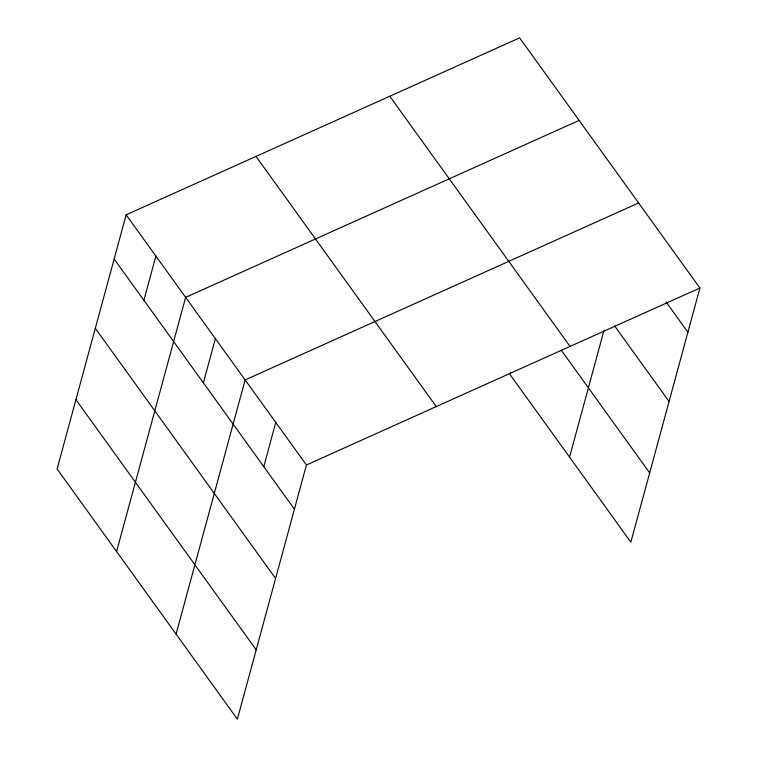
<?xml version="1.0" encoding="UTF-8"?>
<svg xmlns="http://www.w3.org/2000/svg" width="757" height="757" viewBox="0 0 757 757"><rect width="100%" height="100%" fill="white"/><g stroke="black" fill="none" stroke-linecap="round" stroke-linejoin="round"><path stroke-width="1.14" d="M126.145 214.818L57.097 468.98L237.367 719.15L306.424 464.987L699.903 288.02L519.633 37.85L126.145 214.818L306.424 464.987M143.887 300.283L155.895 256.093M116.587 551.541L185.635 297.369L579.124 120.41M203.378 382.843L215.385 338.644M176.078 634.092L245.126 379.929L638.615 202.961M263.767 466.653L275.775 422.453M510.672 372.34L510.067 374.573L630.855 542.182L699.903 288.02M569.557 457.124L603.84 330.951M666.103 301.967L687.895 332.209M614.589 325.898L669.074 401.503M389.779 96.253L570.059 346.422M561.344 350.311L649.676 472.898M255.998 156.415L436.269 406.585M114.146 259.008L294.416 509.177M95.316 328.301L275.586 578.471M75.918 399.687L256.197 649.856"/></g></svg>
